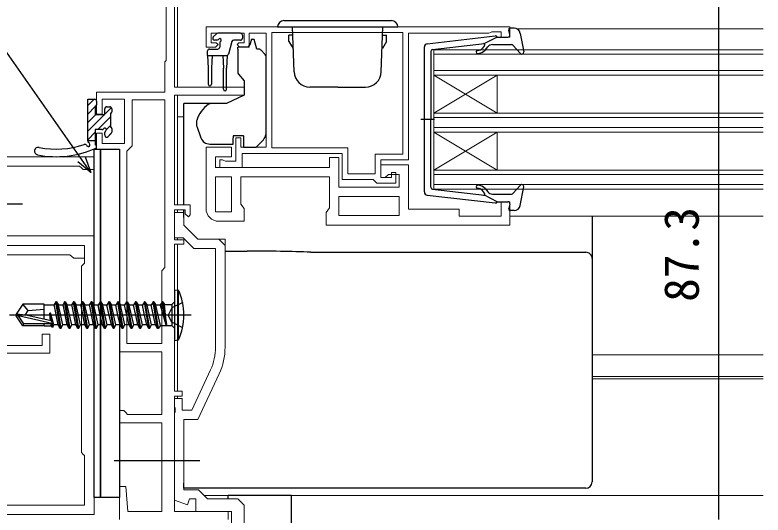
# Model space of a CAD drawing. Units: millimetres, scale not verified. Extents: x -437 to 438, y -281 to 279.
# Drawn here: x -31.7 to 86.5, y -130.4 to -51.4 of the extents above; entities that cross this region are included whole.
import ezdxf
from ezdxf.enums import TextEntityAlignment as Align

# ---------------------------------------------------------------- set-up
doc = ezdxf.new("R2010")
doc.units = ezdxf.units.MM
doc.header["$LTSCALE"] = 2
doc.layers.add('0-2_YKK_11', color=7, linetype='Continuous', lineweight=18)
doc.layers.add('0-4_YKK_12', color=2, linetype='Continuous', lineweight=18)
doc.layers.add('0-5_YKK_13', color=4, linetype='Continuous')
doc.layers.add('0-7_YKK_D', color=6, linetype='Continuous')
doc.styles.add('ＭＳ ゴシック', font='')
doc.styles.get('ＭＳ ゴシック').set_extended_font_data('MS Gothic')

msp = doc.modelspace()

# ---------------------------------------------------------------- linework, layer by layer
at = {"layer": '0-2_YKK_11', "color": 211}
for points in [[(-15.2, -104.6), (-15.2, -72.6), (-18.8, -72.6), (-18.8, -70.1), (-17.9, -70.1), (-17.9, -71.7), (-14.4, -71.7), (-14.4, -64.7), (-17.9, -64.7), (-17.9, -67.1), (-18.8, -67.1), (-18.8, -63.6), (-8, -63.6), (-8, -58.8), (-7.8, -58.6), (-7.8, -43.8)], [(-6.5, -45.1), (-6.5, -62.8), (4.5, -62.8), (4.5, -64.1), (-6.5, -64.1), (-6.5, -81.4), (-4, -81.4), (-4, -83), (-4.3, -83.3), (-4.8, -82.8), (-4.8, -82.2), (-6.5, -82.2), (-6.5, -86.9), (-5, -86.9), (-5, -87.6), (-6.5, -87.6), (-6.5, -110.8), (-5.3, -110.8), (-5.3, -111.6), (-6.5, -111.6), (-6.5, -129.8), (2, -129.8)], [(-15.2, -131.1), (-15.2, -125.9), (-14.2, -125.9), (-13.859, -129.8), (-8.5, -129.8), (-8.5, -115.8), (-15.2, -115.8), (-15.2, -113.9), (-14.5, -113.9), (-14.2, -114.2), (-13.9, -114.5), (-8.5, -114.5), (-8.5, -104.6), (-15.2, -104.6)], [(2, -129.8), (2, -131.1)]]:
    msp.add_lwpolyline(points, dxfattribs=at)
at = {"layer": '0-2_YKK_11'}
for points in [[(-1.5, -53.3), (46.5, -53.3), (46.5, -54.9), (45.1, -54.9), (45.1, -54.1), (43.647, -54.1), (43.424, -54.2), (43.2, -54.3), (30.5, -54.3), (30.5, -74.3), (26.1, -74.3), (26.1, -77.1), (27.8, -77.1), (27.8, -76.3), (28.5, -76.3), (28.5, -78), (25.5, -78), (25.2, -77.7), (24.9, -77.4), (20, -77.4), (20, -73.3), (4.2, -73.3), (4.2, -75.5), (0.7, -75.5), (0.7, -74.3), (1.1, -74.3), (1.324, -74.4), (1.547, -74.5), (3.2, -74.5), (3.2, -70.8), (4, -70.8), (4, -72.3), (8, -72.3), (8, -54.3), (5.3, -54.3), (5.3, -56.5), (3.8, -56.5), (3.4, -56.1), (3.7, -55.8), (4.5, -55.8)], [(4.5, -55.8), (4.5, -54.3), (-0.7, -54.3), (-0.7, -55.8), (0.1, -55.8), (0.4, -56.1), (0, -56.5), (-1.5, -56.5), (-1.5, -53.3)], [(-1.5, -82), (-1.5, -72.3), (2.5, -72.3), (2.5, -73.8), (0, -73.8), (0, -75.5), (18, -75.5), (18, -73.9), (19.5, -73.9), (19.5, -78.6), (29, -78.6), (29, -76.6), (27.3, -76.6), (26.8, -77.1), (26.1, -77.1), (26.1, -75.1), (30.5, -75.1), (30.5, -82.1), (38.5, -82.1), (38.5, -83.2), (45.1, -83.2), (45.1, -80.9), (46.5, -80.9), (46.5, -84.6)], [(46.5, -84.6), (17.5, -84.6), (17.5, -82.6), (18, -81.886), (18, -77), (4, -77), (4, -81.286), (4.5, -82), (4.5, -84), (0.5, -84)], [(1.5, -87.8), (1.5, -103.862), (1.5, -86.8), (-2.8, -86.8), (-5, -84.6), (-5, -82.6), (-6.5, -82.6), (-6.5, -86.6), (-5.121, -86.6), (-3.421, -88.3), (0, -88.3), (0, -103.862)], [(1.5, -87.8), (0.5, -86.8), (-2.8, -86.8), (-5, -84.6), (-5, -82.6), (-6.5, -82.6), (-6.5, -83.2)], [(-0.796, -107.454), (-3.755, -113.8), (-5.3, -113.8), (-5.3, -112), (-6.5, -112), (-6.5, -113.342), (-6.38, -113.525), (-6.38, -114.075), (-6.5, -114.258), (-6.5, -128.041), (-4.458, -128.785), (-4.1, -127.8), (-3.1, -127.8), (-3.1, -129.8), (2.5, -129.8), (2.5, -143.3), (2, -143.3), (2, -144.8), (4.5, -144.8), (4.5, -128.8), (3.5, -127.8)], [(-5, -115.3), (-2.8, -115.3), (0.563, -108.088)], [(0.563, -108.088), (-2.8, -115.3), (-5, -115.3)]]:
    msp.add_lwpolyline(points, dxfattribs=at)
for points in [[(29.6, -54.2), (8.9, -54.2), (8.9, -72.4), (20.9, -72.4), (20.9, -76.5), (25.2, -76.5), (25.2, -73.4), (29.6, -73.4)], [(2.5, -82.5), (2.5, -77), (0, -77), (0, -82.5)], [(29, -80.1), (19.5, -80.1), (19.5, -83.1), (29, -83.1)], [(-5, -115.3), (-5, -126.4), (-2.7, -126.4), (-1.3, -127.8), (3.458, -127.8), (-1.3, -127.8), (-2.7, -126.4), (-5, -126.4)]]:
    msp.add_lwpolyline(points, close=True, dxfattribs=at)
at = {"layer": '0-2_YKK_11', "color": 211}
msp.add_lwpolyline([(-14, -103.3), (-14, -72.9), (-13.7, -72.6), (-13.2, -72.1), (-13.2, -64.8), (-8, -64.8), (-8, -91.3), (-8.5, -91.8), (-8.5, -103.3)], close=True, dxfattribs=at)
at = {"layer": '0-2_YKK_11', "color": 4}
for points in [[(-36.2, -75.3), (-21.5, -75.3), (-21.204, -75.55), (-20.908, -75.8), (-19.2, -75.8), (-19.2, -73.8), (-44.2, -73.8)], [(-36.2, -89.3), (-23, -89.3), (-22.704, -89.55), (-22.408, -89.8), (-20.7, -89.8), (-20.7, -87.8), (-36.2, -87.8)], [(-36.2, -104.8), (-26.2, -104.8), (-26.2, -101.8), (-27.4, -101.8), (-27.4, -103.6), (-36.2, -103.6)]]:
    msp.add_lwpolyline(points, dxfattribs=at)
at = {"layer": '0-2_YKK_11', "color": 1}
msp.add_lwpolyline([(-19.2, -86.3), (-19.2, -130.3), (-36.2, -130.3), (-36.2, -128.8), (-20.7, -128.8), (-20.7, -121), (-20.9, -120.8), (-21.2, -120.5), (-21.2, -91.1), (-20.9, -90.8), (-20.7, -90.6), (-20.7, -87.8), (-36.2, -87.8), (-36.2, -76.3), (-34.7, -76.3), (-34.7, -80.629), (-34.843, -80.821), (-34.843, -81.779), (-34.7, -81.971), (-34.7, -86.3)], close=True, dxfattribs=at)
at = {"layer": '0-2_YKK_11'}
for centre, radius, start, end in [((0.5, -82), 2, 180.00001, 269.99999), ((-8.5, -103.862), 8.5, 335, 0), ((-8.5, -103.862), 10, 335, 0), ((-8.5, -103.862), 10, 335, 0)]:
    msp.add_arc(centre, radius, start, end, dxfattribs=at)
at = {"layer": '0-4_YKK_12'}
for p, q in [((-6, -45.2), (-6, -62.8)), ((47.605, -53.6), (86.5, -53.6)), ((34.5, -59.9), (34.5, -56.9)), ((34.5, -56.9), (86.5, -56.9)), ((86.5, -57.6), (34.5, -57.6)), ((34.5, -75.9), (34.5, -59.9)), ((34.5, -60.2), (86.5, -60.2)), ((86.5, -60.9), (34.5, -60.9)), ((34.5, -66.9), (44.5, -60.9)), ((34.5, -60.9), (44.5, -66.9)), ((44.5, -66.9), (44.5, -60.9)), ((-6, -64.1), (-6, -81.4)), ((34.5, -66.9), (86.5, -66.9)), ((-5, -67.5), (-6, -67.5)), ((86.5, -67.6), (34.5, -67.6)), ((34.5, -69.2), (86.5, -69.2)), ((86.5, -69.9), (34.5, -69.9)), ((34.5, -75.9), (44.5, -69.9)), ((34.5, -69.9), (44.5, -75.9)), ((44.5, -75.9), (44.5, -69.9)), ((86.5, -76.6), (34.5, -76.6)), ((34.5, -78.2), (86.5, -78.2)), ((-6, -82.2), (-6, -82.6)), ((46.5, -83.2), (86.5, -83.2)), ((-6, -86.6), (-6, -86.9)), ((-6, -87.6), (-6, -110.8)), ((59.5, -105.1), (86.5, -105.1)), ((59.5, -108.5), (86.5, -108.5)), ((59.5, -108.898), (86.5, -108.898)), ((-6, -111.6), (-6, -112)), ((-1.802, -127.298), (86.5, -127.298))]:
    msp.add_line(p, q, dxfattribs=at)
msp.add_lwpolyline([(86.5, -78.9), (34.5, -78.9), (34.5, -75.9), (86.5, -75.9)], dxfattribs=at)
at = {"layer": '0-5_YKK_13'}
for p, q in [((10.8, -52.3), (27.8, -52.3)), ((3.95, -54.3), (0.35, -54.3)), ((9.8, -53.3), (28.8, -53.3)), ((12.419, -60.387), (12.172, -53.3)), ((26.181, -60.387), (26.429, -53.3)), ((46.489, -54.519), (46.311, -53.881)), ((47.169, -53.5), (46.6, -53.5)), ((48.152, -54.318), (48.695, -57.245)), ((-0.362, -54.888), (0.138, -54.388)), ((0.189, -55.4), (-0.15, -55.4)), ((3.95, -55.4), (2.88, -55.4)), ((4.25, -54.6), (4.25, -55.1)), ((12.182, -54.6), (11.6, -54.6)), ((11.6, -55.598), (11.6, -54.6)), ((26.418, -54.6), (27, -54.6)), ((27, -55.598), (27, -54.6)), ((33.443, -55.949), (44.183, -54.702)), ((44.5, -54.9), (42.5, -55.913)), ((44.5, -54.9), (46.2, -54.9)), ((0.65, -55.861), (0.65, -56.5)), ((2.591, -55.622), (2.067, -57.578)), ((5.131, -56.5), (3.5, -56.5)), ((3.5, -56.8), (3.5, -56.5)), ((11.6, -55.598), (12.25, -56.724)), ((27, -55.598), (26.35, -56.724)), ((33, -79.355), (33, -56.445)), ((34.266, -56.869), (42.5, -55.913)), ((42.514, -56.259), (42.192, -56.643)), ((42.575, -56.964), (43, -56.457)), ((43.767, -56.1), (46.768, -56.1)), ((46.989, -56.198), (48.179, -57.502)), ((-1.25, -57.8), (-1.25, -57.1)), ((-1.25, -57.8), (1.777, -57.8)), ((-1.25, -57.8), (-1.15, -59.8)), ((-0.95, -56.8), (0.35, -56.8)), ((-0.55, -57.8), (-0.65, -59.8)), ((1.15, -57.8), (1.25, -59.8)), ((1.85, -57.791), (1.75, -59.8)), ((3.5, -56.8), (3.5, -60.426)), ((6.793, -56.8), (6.502, -56.8)), ((7.854, -57.654), (7.147, -56.946)), ((34, -57.167), (34, -67.9)), ((8, -68.866), (8, -58.007)), ((-1.15, -59.8), (-1.15, -62.35)), ((-0.65, -59.8), (-0.65, -62.35)), ((1.25, -63.15), (1.25, -59.8)), ((1.75, -63.15), (1.75, -59.8)), ((19.3, -62.8), (14.918, -62.8)), ((19.3, -62.8), (23.683, -62.8)), ((-20.2, -65.721), (-19.196, -64.718)), ((4.5, -64.1), (1.712, -65.4)), ((-20.2, -67.069), (-19, -65.869)), ((-18.94, -65.809), (-18.809, -65.678)), ((-18.8, -65.018), (-18.8, -65.618)), ((-17.5, -67.063), (-16.467, -66.029)), ((-17.2, -65.918), (-16.7, -65.918)), ((-5, -65.7), (-5, -65.4)), ((-0.832, -65.4), (-5, -65.4)), ((-5, -66.8), (-5, -65.7)), ((-0.982, -65.423), (-1.124, -65.494)), ((-0.982, -65.423), (-0.832, -65.4)), ((1.712, -65.4), (-0.832, -65.4)), ((-20.2, -68.416), (-18.902, -67.118)), ((-20.2, -69.763), (-17.555, -67.118)), ((-16.6, -66.918), (-16.6, -69.118)), ((-16.4, -66.218), (-16.4, -66.718)), ((-18.608, -69.518), (-16.6, -67.51)), ((-3, -68.223), (-3, -68.827)), ((34.58, -67.9), (32.448, -67.9)), ((34, -78.633), (34, -67.9)), ((-17.25, -69.507), (-16.6, -68.857)), ((-16.4, -69.318), (-16.4, -69.918)), ((-2.97, -68.998), (-2.309, -70.813)), ((8, -69.872), (8, -68.866)), ((-20.2, -71.11), (-19, -69.91)), ((-17.5, -70.418), (-17.5, -69.979)), ((-17.095, -70.699), (-16.419, -70.022)), ((-16.488, -70.13), (-16.988, -70.63)), ((2.8, -70.5), (2.8, -70.8)), ((4.4, -70.5), (2.8, -70.5)), ((-20.2, -71.218), (-19, -71.218)), ((34.266, -78.931), (42.5, -79.887)), ((42.514, -79.541), (42.192, -79.157)), ((42.575, -78.836), (43, -79.343)), ((46.989, -79.602), (48.179, -78.298)), ((48.152, -81.482), (48.695, -78.555)), ((33.443, -79.851), (44.183, -81.098)), ((44.5, -80.9), (42.5, -79.887)), ((43.767, -79.7), (46.768, -79.7)), ((-30.5, -81.3), (-48.81, -81.3)), ((44.5, -80.9), (46.2, -80.9)), ((46.489, -81.281), (46.311, -81.919)), ((-5, -83.4), (-5, -82.217)), ((47.169, -82.3), (46.6, -82.3)), ((1.5, -88.698), (5.009, -88.698)), ((15.029, -88.885), (58.5, -88.885)), ((59.5, -89.369), (59.5, -89.883)), ((59.5, -89.883), (59.5, -90.881)), ((-6.5, -94.8), (-6.5, -102.8)), ((-6.5, -94.8), (-5.847, -94.878)), ((-5.847, -102.722), (-5.847, -94.878)), ((-24.55, -100.9), (-25.25, -96.7)), ((-25.15, -96.7), (-24.45, -100.9)), ((-25.15, -96.7), (-24.832, -97.25)), ((-23.15, -100.9), (-23.85, -96.7)), ((-23.75, -96.7), (-23.05, -100.9)), ((-23.75, -96.7), (-23.432, -97.25)), ((-21.75, -100.9), (-22.45, -96.7)), ((-22.35, -96.7), (-21.65, -100.9)), ((-22.35, -96.7), (-22.032, -97.25)), ((-20.35, -100.9), (-21.05, -96.7)), ((-20.95, -96.7), (-20.25, -100.9)), ((-20.95, -96.7), (-20.632, -97.25)), ((-19.65, -96.7), (-19.892, -97.12)), ((-18.95, -100.9), (-19.65, -96.7)), ((-19.55, -96.7), (-19.65, -96.7)), ((-19.55, -96.7), (-18.85, -100.9)), ((-19.55, -96.7), (-19.232, -97.25)), ((-18.25, -96.7), (-18.567, -97.25)), ((-17.55, -100.9), (-18.25, -96.7)), ((-18.15, -96.7), (-18.25, -96.7)), ((-18.15, -96.7), (-17.45, -100.9)), ((-18.15, -96.7), (-17.832, -97.25)), ((-16.75, -96.7), (-16.85, -96.7)), ((-16.75, -96.7), (-16.05, -100.9)), ((-16.75, -96.7), (-16.432, -97.25)), ((-15.45, -96.7), (-15.767, -97.25)), ((-14.75, -100.9), (-15.45, -96.7)), ((-15.35, -96.7), (-15.45, -96.7)), ((-15.35, -96.7), (-14.65, -100.9)), ((-15.35, -96.7), (-15.032, -97.25)), ((-13.95, -96.7), (-14.05, -96.7)), ((-13.95, -96.7), (-13.632, -97.25)), ((-13.95, -96.7), (-13.25, -100.9)), ((-12.65, -96.7), (-12.967, -97.25)), ((-12.55, -96.7), (-12.65, -96.7)), ((-11.95, -100.9), (-12.65, -96.7)), ((-12.55, -96.7), (-12.232, -97.25)), ((-12.55, -96.7), (-11.85, -100.9)), ((-11.25, -96.7), (-11.567, -97.25)), ((-11.15, -96.7), (-11.25, -96.7)), ((-10.55, -100.9), (-11.25, -96.7)), ((-11.15, -96.7), (-10.832, -97.25)), ((-11.15, -96.7), (-10.45, -100.9)), ((-9.75, -96.7), (-9.85, -96.7)), ((-9.75, -96.7), (-9.05, -100.9)), ((-9.75, -96.7), (-9.432, -97.25)), ((-8.45, -96.7), (-8.767, -97.25)), ((-8.35, -96.7), (-8.45, -96.7)), ((-8.35, -96.7), (-8.45, -96.7)), ((-7.85, -100.3), (-8.45, -96.7)), ((-8.35, -96.7), (-7.75, -100.3)), ((-30.454, -97.1), (-31.5, -98.65)), ((-27.1, -97.1), (-30.454, -97.1)), ((-29.6, -98.1), (-30.454, -97.1)), ((-30.101, -98.8), (-29.6, -98.1)), ((-29.6, -98.1), (-27.1, -97.85)), ((-27.1, -99.458), (-27.1, -97.1)), ((-25.467, -97.25), (-27.1, -97.25)), ((-24.867, -100.35), (-25.492, -97.12)), ((-24.132, -100.35), (-24.832, -97.25)), ((-24.067, -97.25), (-24.832, -97.25)), ((-23.467, -100.35), (-24.092, -97.12)), ((-22.732, -100.35), (-23.432, -97.25)), ((-22.667, -97.25), (-23.432, -97.25)), ((-22.067, -100.35), (-22.692, -97.12)), ((-21.332, -100.35), (-22.032, -97.25)), ((-21.267, -97.25), (-22.032, -97.25)), ((-20.667, -100.35), (-21.292, -97.12)), ((-19.932, -100.35), (-20.632, -97.25)), ((-19.867, -97.25), (-20.632, -97.25)), ((-19.267, -100.35), (-19.892, -97.12)), ((-18.567, -97.25), (-19.232, -97.25)), ((-18.532, -100.35), (-19.232, -97.25)), ((-18.217, -98.8), (-18.567, -97.25)), ((-17.132, -100.35), (-17.832, -97.25)), ((-17.167, -97.25), (-17.832, -97.25)), ((-16.817, -98.8), (-17.167, -97.25)), ((-15.767, -97.25), (-16.432, -97.25)), ((-15.732, -100.35), (-16.432, -97.25)), ((-15.417, -98.8), (-15.767, -97.25)), ((-14.367, -97.25), (-15.032, -97.25)), ((-14.332, -100.35), (-15.032, -97.25)), ((-14.017, -98.8), (-14.367, -97.25)), ((-12.932, -100.35), (-13.632, -97.25)), ((-12.967, -97.25), (-13.632, -97.25)), ((-12.617, -98.8), (-12.967, -97.25)), ((-11.532, -100.35), (-12.232, -97.25)), ((-11.567, -97.25), (-12.232, -97.25)), ((-11.217, -98.8), (-11.567, -97.25)), ((-10.132, -100.35), (-10.832, -97.25)), ((-10.167, -97.25), (-10.832, -97.25)), ((-10.132, -100.35), (-10.832, -97.25)), ((-9.467, -100.35), (-10.167, -97.25)), ((-8.704, -100.475), (-9.432, -97.25)), ((-8.767, -97.25), (-9.432, -97.25)), ((-8.767, -97.25), (-7.85, -100.3)), ((-7.75, -100.3), (-8.044, -97.125)), ((-3.844, -98.8), (-32.537, -98.8)), ((-31.5, -98.65), (-31.5, -98.95)), ((-29.993, -98.8), (-31.5, -98.65)), ((-29.993, -98.8), (-31.5, -98.8)), ((-30.454, -100.5), (-31.5, -98.95)), ((-31.138, -98.95), (-31.5, -98.95)), ((-25.89, -100.143), (-31.138, -98.95)), ((-30.295, -100.2), (-31.138, -98.95)), ((-25.993, -99.71), (-29.993, -98.8)), ((-26, -99.708), (-26.201, -98.5)), ((-26.056, -99.695), (-26.201, -98.5)), ((-26.101, -98.5), (-26.201, -98.5)), ((-26.101, -98.5), (-25.891, -99.759)), ((-17.867, -100.35), (-18.217, -98.8)), ((-15.067, -100.35), (-15.417, -98.8)), ((-13.667, -100.35), (-14.017, -98.8)), ((-12.267, -100.35), (-12.617, -98.8)), ((-10.867, -100.35), (-11.217, -98.8)), ((-6.903, -99.945), (-7.512, -98.8)), ((-30.454, -100.5), (-30.295, -100.2)), ((-26.048, -100.2), (-30.295, -100.2)), ((-27.1, -100.5), (-27.1, -100.2)), ((-25.837, -100.083), (-25.734, -100.7)), ((-24.867, -100.35), (-25.532, -100.35)), ((-24.55, -100.9), (-24.867, -100.35)), ((-24.45, -100.9), (-24.132, -100.35)), ((-23.467, -100.35), (-24.132, -100.35)), ((-23.15, -100.9), (-23.467, -100.35)), ((-23.05, -100.9), (-22.732, -100.35)), ((-22.067, -100.35), (-22.732, -100.35)), ((-21.75, -100.9), (-22.067, -100.35)), ((-21.65, -100.9), (-21.332, -100.35)), ((-20.667, -100.35), (-21.332, -100.35)), ((-20.35, -100.9), (-20.667, -100.35)), ((-20.25, -100.9), (-19.932, -100.35)), ((-19.267, -100.35), (-19.932, -100.35)), ((-18.95, -100.9), (-19.267, -100.35)), ((-18.85, -100.9), (-18.532, -100.35)), ((-17.45, -100.9), (-17.132, -100.35)), ((-16.467, -100.35), (-17.132, -100.35)), ((-16.05, -100.9), (-15.732, -100.35)), ((-15.067, -100.35), (-15.732, -100.35)), ((-14.75, -100.9), (-15.067, -100.35)), ((-14.65, -100.9), (-14.332, -100.35)), ((-13.667, -100.35), (-14.332, -100.35)), ((-13.35, -100.9), (-13.667, -100.35)), ((-13.25, -100.9), (-12.932, -100.35)), ((-11.85, -100.9), (-11.532, -100.35)), ((-10.867, -100.35), (-11.532, -100.35)), ((-10.55, -100.9), (-10.867, -100.35)), ((-10.45, -100.9), (-10.132, -100.35)), ((-9.467, -100.35), (-10.132, -100.35)), ((-9.15, -100.9), (-9.467, -100.35)), ((-7.75, -100.3), (-7.85, -100.3)), ((-5.188, -100.8), (-6.903, -99.945)), ((-27.1, -100.5), (-30.454, -100.5)), ((-27.1, -100.48), (-25.961, -100.48)), ((-24.45, -100.9), (-24.55, -100.9)), ((-23.05, -100.9), (-23.15, -100.9)), ((-21.65, -100.9), (-21.75, -100.9)), ((-20.25, -100.9), (-20.35, -100.9)), ((-18.85, -100.9), (-18.95, -100.9)), ((-17.45, -100.9), (-17.55, -100.9)), ((-16.05, -100.9), (-16.15, -100.9)), ((-14.65, -100.9), (-14.75, -100.9)), ((-13.25, -100.9), (-13.35, -100.9)), ((-11.85, -100.9), (-11.95, -100.9)), ((-10.45, -100.9), (-10.55, -100.9)), ((-9.05, -100.9), (-9.15, -100.9)), ((-8.704, -100.475), (-9.05, -100.9)), ((-8.704, -100.475), (-6.9, -100.475)), ((-6.5, -100.875), (-6.9, -100.475)), ((-6.5, -102.8), (-5.847, -102.722)), ((-2.5, -121.8), (-16, -121.8)), ((59.5, -124.728), (59.5, -125.144)), ((-5, -125.726), (-5, -125.366)), ((2, -127.798), (2, -127.298)), ((12, -127.298), (2, -127.298))]:
    msp.add_line(p, q, dxfattribs=at)
for points in [[(6.502, -56.8), (6.1, -55.3), (5.6, -55.3), (5.6, -55.5)], [(3.617, -60.748), (4.5, -61.8), (4.5, -64.1)], [(-20.2, -71.283), (-20.2, -64.718), (-19.1, -64.718)], [(-19, -65.818), (-19, -67.118), (-17.5, -67.118), (-17.5, -66.218)], [(-5, -81.4), (-5, -79.634), (-5, -67.871), (-5, -66.932), (-5, -66.8)], [(-17.961, -69.518), (-19, -69.518), (-19, -71.935)], [(-0.899, -71.8), (2.8, -71.8), (2.8, -70.8)], [(4.4, -70.5), (4.4, -72.3), (6.401, -72.3), (7.414, -71.286)], [(59.5, -83.2), (59.5, -83.746), (59.5, -89.369)], [(59.5, -90.881), (59.5, -114.867), (59.5, -118.132), (59.5, -124.728)], [(-25.15, -96.7), (-25.25, -96.7), (-25.492, -97.12)], [(-23.75, -96.7), (-23.85, -96.7), (-24.092, -97.12)], [(-22.35, -96.7), (-22.45, -96.7), (-22.692, -97.12)], [(-20.95, -96.7), (-21.05, -96.7), (-21.292, -97.12)], [(-16.15, -100.9), (-16.85, -96.7), (-17.167, -97.25)], [(-13.35, -100.9), (-14.05, -96.7), (-14.367, -97.25)], [(-9.15, -100.9), (-9.85, -96.7), (-10.167, -97.25)], [(-8.35, -96.7), (-8.044, -97.125), (-6.9, -97.125)], [(-5.188, -96.8), (-6.903, -97.655), (-7.512, -98.8)], [(-6.5, -96.725), (-6.9, -97.125), (-6.9, -100.475)], [(-25.734, -100.7), (-25.532, -100.35), (-26.101, -98.5)], [(-16.15, -100.9), (-16.467, -100.35), (-16.817, -98.8)], [(-25.834, -100.7), (-25.961, -100.48), (-25.995, -100.2)], [(-25.734, -100.7), (-25.834, -100.7), (-25.923, -100.166)], [(-17.55, -100.9), (-17.867, -100.35), (-18.532, -100.35)], [(-11.95, -100.9), (-12.267, -100.35), (-12.932, -100.35)], [(58.5, -126.146), (-5, -126.146), (-5, -125.726)], [(2, -166.548), (12, -166.548), (12, -127.298)]]:
    msp.add_lwpolyline(points, dxfattribs=at)
for points in [[(-18.2, -127.6), (-19.2, -127.6), (-19.2, -72.6), (-18.2, -72.6)], [(-15.2, -127.6), (-18.2, -127.6), (-18.2, -72.6), (-15.2, -72.6)]]:
    msp.add_lwpolyline(points, close=True, dxfattribs=at)
for centre, radius, start, end in [((10.8, -53.3), 1, 90, 180), ((27.8, -53.3), 1, 0, 90), ((0.35, -54.6), 0.3, 90, 135), ((3.95, -54.6), 0.3, 0, 90), ((46.6, -53.8), 0.3, 90, 195.56536), ((47.169, -54.5), 1, 10.51214, 90), ((-0.15, -55.1), 0.3, 135, 270), ((0.189, -55.1), 0.3, 270, 326.94427), ((0.65, -55.4), 0.25, 303.05573, 146.94427), ((2.88, -55.7), 0.3, 90, 165), ((3.95, -55.1), 0.3, 270, 0), ((4.3, -55.5), 1.3, 309.71517, 0), ((44.217, -55), 0.3, 19.47122, 96.62089), ((46.2, -54.6), 0.3, 270, 15.56536), ((0.35, -56.5), 0.3, 270, 0), ((0.95, -55.861), 0.3, 123.05573, 180), ((33.5, -56.445), 0.5, 96.62089, 180), ((41.426, -56), 1, 270, 319.99999), ((42.36, -56.131), 0.2, 319.99999, 96.62089), ((43.767, -57.1), 1, 90, 139.99999), ((46.768, -56.4), 0.3, 42.35531, 90), ((-0.95, -57.1), 0.3, 90, 180), ((1.777, -57.5), 0.3, 270, 345), ((6.793, -57.3), 0.5, 45, 90), ((7.5, -58.007), 0.5, 0, 45), ((34.3, -57.167), 0.3, 96.62089, 180), ((41.426, -57.25), 0.25, 90, 270), ((41.426, -56), 1.5, 270, 319.99999), ((48.4, -57.3), 0.3, 222.35531, 10.51214), ((4, -60.426), 0.5, 180, 220), ((14.918, -60.3), 2.5, 182, 270), ((23.683, -60.3), 2.5, 270, 358), ((-0.9, -62.35), 0.25, 180, 0), ((1.5, -63.15), 0.25, 180, 0), ((-19.1, -65.018), 0.3, 0, 90), ((-19, -65.618), 0.2, 270, 0), ((-17.2, -66.218), 0.3, 90, 180), ((-16.7, -66.218), 0.3, 0, 90), ((1.8, -69.55), 5, 125.79537, 162.85379), ((-16.6, -66.718), 0.2, 270, 0), ((-2.5, -68.223), 0.5, 162.85379, 180), ((-17.961, -69.218), 0.3, 270, 326.94427), ((-17.5, -69.518), 0.25, 303.05573, 146.94427), ((-17.2, -69.979), 0.3, 123.05573, 180), ((-16.6, -69.318), 0.2, 0, 90), ((-2.5, -68.827), 0.5, 180, 200), ((-17.2, -70.418), 0.3, 180, 315), ((-16.7, -69.918), 0.3, 315, 0), ((-0.899, -70.3), 1.5, 200, 270), ((6, -69.872), 2, 315, 341.68666), ((6, -69.872), 2, 341.68666, 0), ((-25.188, -58.794), 13.8, 258.69427, 288.69203), ((-20.669, -72.15), 0.3, 30.54856, 108.69203), ((-20.066, -71.794), 0.4, 210.54856, 280.55812), ((-19.9, -71.283), 0.3, 180, 239.43918), ((-20.256, -71.886), 0.4, 311.12994, 59.43918), ((-19.1, -72.218), 0.3, 316.16697, 70.52878), ((-28.011, -72.914), 0.6, 78.69427, 258.56358), ((-25.155, -58.8), 15, 258.56358, 294.71651), ((34.3, -78.633), 0.3, 180, 263.37911), ((41.426, -78.55), 0.25, 90, 270), ((41.426, -79.8), 1.5, 40.00001, 90), ((41.426, -79.8), 1, 40.00001, 90), ((48.4, -78.5), 0.3, 349.48786, 137.64469), ((33.5, -79.355), 0.5, 180, 263.37911), ((42.36, -79.669), 0.2, 263.37911, 40.00001), ((43.767, -78.7), 1, 220.00001, 270), ((46.768, -79.4), 0.3, 270, 317.64469), ((44.217, -80.8), 0.3, 263.37911, 340.52878), ((46.2, -81.2), 0.3, 344.43464, 90), ((47.169, -81.3), 1, 270, 349.48786), ((46.6, -82), 0.3, 164.43464, 270), ((58.501, -89.884), 0.999, 0.05348, 90.05355), ((-14.5, -98.8), 9.5, 335.61796, 24.38204), ((-26.048, -99.952), 0.248, 270, 77.19096)]:
    msp.add_arc(centre, radius, start, end, dxfattribs=at)
for centre, major_axis, ratio, start_param, end_param in [((4.683, -89.86), (19, 0), 0.061163, 0.9949745, 1.5536451), ((58.5, -125.144), (0, -1.002), 0.998135, 6.2831853, 7.8539816)]:
    msp.add_ellipse(centre, major_axis=major_axis, ratio=ratio, start_param=start_param, end_param=end_param, dxfattribs=at)
at = {"layer": '0-7_YKK_D'}
msp.add_line((79.5, -131.1), (79.5, -43.8), dxfattribs=at)
for points in [[(-19.725, -76.3), (-21.188, -74.211), (-33.729, -56.3), (-123.273, -56.3)], [(-20.628, -73.819), (-19.725, -76.3), (-21.748, -74.603)]]:
    msp.add_lwpolyline(points, dxfattribs=at)

# ---------------------------------------------------------------- texts
at = {"layer": '0-7_YKK_D', "style": 'ＭＳ ゴシック'}
msp.add_text('87.3', height=5.499, rotation=90, dxfattribs=at).set_placement((78, -96.718), align=Align.BOTTOM_LEFT)

doc.saveas('drawing.dxf')
